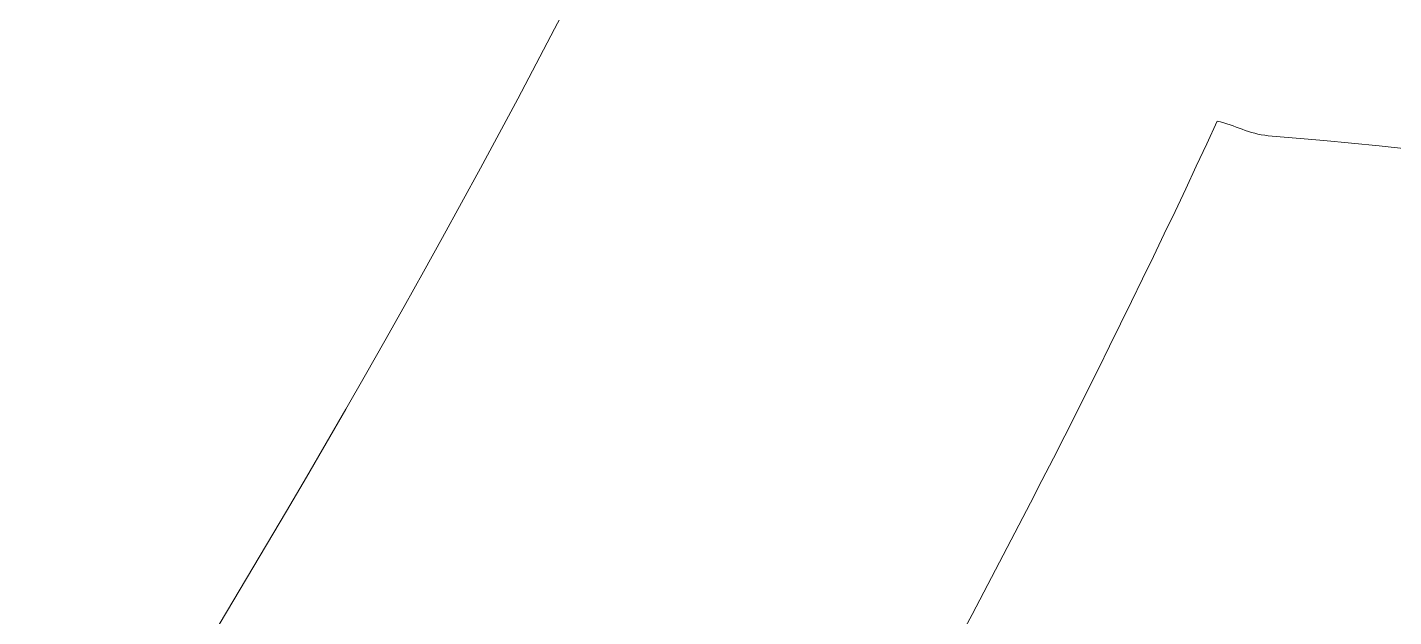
# Model space of a CAD drawing. Extents: x -728 to 2523, y -2539 to -44.
# Drawn here: x 376.24 to 387.41, y -1116.39 to -1111.57 of the extents above; entities that cross this region are included whole.
import ezdxf

# ---------------------------------------------------------------- set-up
doc = ezdxf.new("R2010")
doc.units = 0
doc.header["$MEASUREMENT"] = 0
doc.layers.add('Layer 1', color=7, linetype='Continuous', lineweight=0)

# ---------------------------------------------------------------- blocks, each defined once
blk = doc.blocks.new('Block_1')
at = {"layer": 'Layer 1'}
for points, knots in [([(409.045, -1093.44), (401.115, -1084.94), (390.635, -1080.63), (377.895, -1080.63), (365.325, -1080.63), (355.025, -1084.99), (347.275, -1093.6), (339.585, -1102.15), (335.685, -1115.02), (335.685, -1131.87), (335.685, -1131.87), (335.685, -1244.77), (335.685, -1244.77), (335.685, -1244.77), (164.325, -1244.77), (164.325, -1244.77), (164.325, -1244.77), (164.325, -1131.87), (164.325, -1131.87), (164.325, -1114.83), (160.315, -1101.9), (152.425, -1093.44), (144.495, -1084.94), (134.025, -1080.63), (121.285, -1080.63), (108.335, -1080.63), (97.935, -1085), (90.375, -1093.62), (82.875, -1102.16), (79.065, -1115.03), (79.065, -1131.87), (79.065, -1131.87), (79.065, -1447.85), (79.065, -1447.85), (79.065, -1464.69), (82.915, -1477.61), (90.505, -1486.24), (98.165, -1494.95), (108.515, -1499.37), (121.285, -1499.37), (133.845, -1499.37), (144.275, -1495.01), (152.295, -1486.42), (160.275, -1477.87), (164.325, -1464.89), (164.325, -1447.85), (164.325, -1447.85), (164.325, -1314.98), (164.325, -1314.98), (164.325, -1314.98), (335.685, -1314.98), (335.685, -1314.98), (335.685, -1314.98), (335.685, -1447.85), (335.685, -1447.85), (335.685, -1464.69), (339.535, -1477.61), (347.125, -1486.24), (354.775, -1494.95), (365.135, -1499.37), (377.895, -1499.37), (390.455, -1499.37), (400.885, -1495.01), (408.905, -1486.42), (416.885, -1477.87), (420.935, -1464.89), (420.935, -1447.85), (420.935, -1447.85), (420.935, -1131.87), (420.935, -1131.87), (420.935, -1114.83), (416.935, -1101.9), (409.045, -1093.44)], [0, 0, 0, 0, 1, 1, 1, 2, 2, 2, 3, 3, 3, 4, 4, 4, 5, 5, 5, 6, 6, 6, 7, 7, 7, 8, 8, 8, 9, 9, 9, 10, 10, 10, 11, 11, 11, 12, 12, 12, 13, 13, 13, 14, 14, 14, 15, 15, 15, 16, 16, 16, 17, 17, 17, 18, 18, 18, 19, 19, 19, 20, 20, 20, 21, 21, 21, 22, 22, 22, 23, 23, 23, 24, 24, 24, 24]), ([(339.685, -1135.732), (341.11, -1133.818), (342.611, -1131.951), (344.219, -1130.149), (351.534, -1121.952), (358.684, -1115.151), (362.635, -1104.6), (364.975, -1098.353), (366.958, -1091.983), (368.752, -1085.548), (371.612, -1084.942), (374.651, -1084.63), (377.895, -1084.63), (380.07, -1084.63), (382.172, -1084.767), (384.197, -1085.04), (384.527, -1086.011), (384.828, -1087.004), (385.079, -1088.033), (388.301, -1101.244), (379.2, -1114.498), (372.396, -1124.94), (372.319, -1125.059), (372.27, -1125.176), (372.213, -1125.293), (367.637, -1126.625), (363.223, -1128.798), (359.279, -1131.861), (350.544, -1138.644), (344.49, -1147.03), (339.685, -1156.186), (339.685, -1156.186), (339.685, -1135.732), (339.685, -1135.732)], [0, 0, 0, 0, 1, 1, 1, 2, 2, 2, 3, 3, 3, 4, 4, 4, 5, 5, 5, 6, 6, 6, 7, 7, 7, 8, 8, 8, 9, 9, 9, 10, 10, 10, 11, 11, 11, 11]), ([(416.935, -1131.87), (416.935, -1131.87), (416.935, -1152.005), (416.935, -1152.005), (414.977, -1153.094), (413.038, -1154.25), (411.117, -1155.45), (411.873, -1146.688), (409.547, -1137.895), (404.028, -1131.002), (397.135, -1125.483), (388.343, -1123.158), (379.58, -1123.913), (381.944, -1120.129), (384.147, -1116.278), (385.969, -1112.34), (386.114, -1112.373), (386.228, -1112.446), (386.386, -1112.459), (396.079, -1113.249), (404.649, -1117.296), (411.271, -1123.76), (413.44, -1125.982), (415.33, -1128.429), (416.923, -1131.059), (416.925, -1131.332), (416.935, -1131.595), (416.935, -1131.87)], [0, 0, 0, 0, 1, 1, 1, 2, 2, 2, 3, 3, 3, 4, 4, 4, 5, 5, 5, 6, 6, 6, 7, 7, 7, 8, 8, 8, 9, 9, 9, 9])]:
    blk.add_open_spline(points, degree=3, knots=knots, dxfattribs=at)

msp = doc.modelspace()

# ---------------------------------------------------------------- block references
at = {"layer": 'Layer 1'}
msp.add_blockref('Block_1', (0, 0), dxfattribs=at)

doc.saveas('drawing.dxf')
